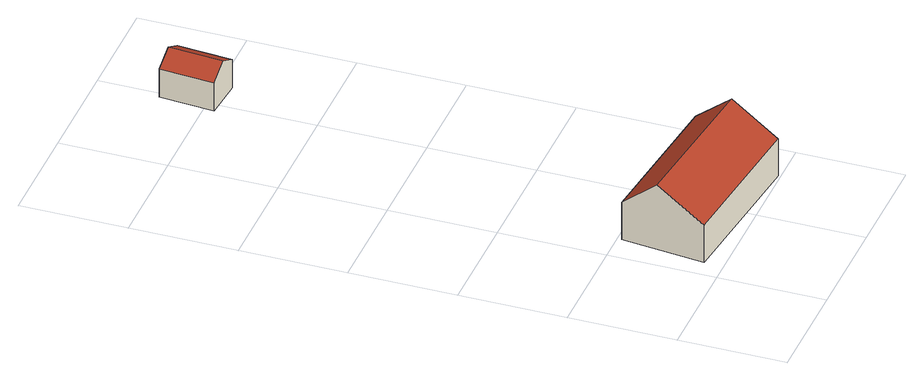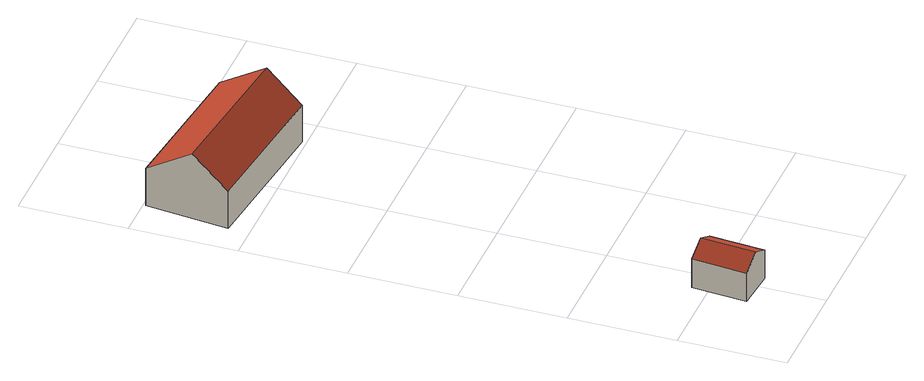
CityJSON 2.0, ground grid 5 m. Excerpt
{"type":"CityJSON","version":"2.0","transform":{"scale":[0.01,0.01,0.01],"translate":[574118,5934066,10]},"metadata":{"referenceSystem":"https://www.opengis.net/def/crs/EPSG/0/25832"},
"CityObjects":{
"building1":{"type":"Building","attributes":{"Grundfläche 2D":"28.506328","Grundhöhe NN":"10.144"},"geometry":[{"type":"Solid","lod":"3","boundaries":[[[[0,1,2,3]],[[4,0,3,5]],[[5,3,2,6,7]],[[4,5,7,8]],[[1,0,4,8,9]],[[2,1,9,6]],[[7,6,9,8]]]],"semantics":{"surfaces":[{"type":"RoofSurface"},{"type":"WallSurface"},{"type":"GroundSurface"}],"values":[[0,0,1,1,1,1,2]]}}]},
"building2":{"type":"Building","attributes":{"Grundfläche 2D":"4.939842","Grundhöhe NN":"10.298"},"geometry":[{"type":"Solid","lod":"3","boundaries":[[[[10,11,12,13]],[[14,10,13,15]],[[15,13,12,16,17]],[[14,15,17,18]],[[11,10,14,18,19]],[[12,11,19,16]],[[17,16,19,18]]]],"semantics":{"surfaces":[{"type":"RoofSurface"},{"type":"WallSurface"},{"type":"GroundSurface"}],"values":[[0,0,1,1,1,1,2]]}}]}
},
"vertices":[
[118,314,349],[94,90,206],[813,12,206],[837,232,349],[137,482,206],[856,404,206],[813,12,14],[856,404,14],[137,482,14],[94,90,14],
[530,2437,229],[624,2430,177],[644,2688,177],[551,2695,229],[434,2444,177],[453,2702,177],[644,2688,30],[453,2702,30],[434,2444,30],[624,2430,30]
]}
